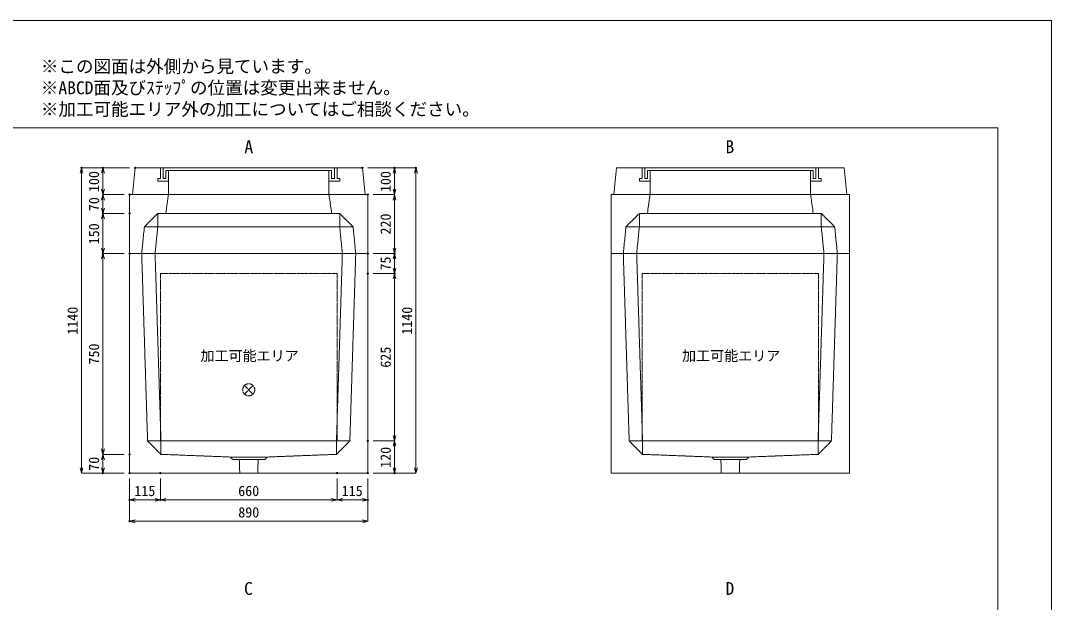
# Model space of a CAD drawing. Units: millimetres, scale not verified. Extents: x -2970 to 2970, y -2100 to 2100.
# Drawn here: x -883 to 2970, y -73 to 2100 of the extents above; entities that cross this region are included whole.
import ezdxf
from ezdxf.enums import TextEntityAlignment as Align

# ---------------------------------------------------------------- set-up
doc = ezdxf.new("R2010")
doc.units = ezdxf.units.MM
doc.header["$LTSCALE"] = 10
doc.header["$PDMODE"] = 32
doc.header["$PDSIZE"] = 5
doc.linetypes.add('LONG_DASHED1', pattern=[7, 6, -1])
doc.linetypes.add('LONG_DOUBLE_CHAIN', pattern=[21.8, 18, -1, 0.6, -0.6, 0.6, -1])
for name, color, linetype, lineweight in [('0-0_D-TTL', 7, 'Continuous', 9), ('0-1_Defpoints', 7, 'Continuous', 9), ('0-3_D-TTL-TXT', 7, 'Continuous', 9), ('0-4_D-STR-TXT', 7, 'Continuous', 9), ('0-5_D-STR-DIM', 3, 'Continuous', 9), ('0-6_0', 7, 'Continuous', 9), ('0-7_D-STR', 7, 'LONG_DASHED1', 9), ('0-8_D-STR-STR4', 134, 'LONG_DASHED1', 9), ('0-A_D-STR-STR5', 1, 'LONG_DOUBLE_CHAIN', 9)]:
    doc.layers.add(name, color=color, linetype=linetype, lineweight=lineweight)
doc.styles.add('ＭＳ ゴシック', font='')
doc.styles.get('ＭＳ ゴシック').set_extended_font_data('MS Gothic')

# ---------------------------------------------------------------- blocks, each defined once
blk = doc.blocks.new('A$C4DE05FD1')
at = {"layer": '0-0_D-TTL', "color": 134}
for p, q in [((2000, 38000), (57400, 38000)), ((57400, 38000), (57400, 2000))]:
    blk.add_line(p, q, dxfattribs=at)
at = {"layer": '0-1_Defpoints', "color": 134}
for p, q in [((0, 42000), (59400, 42000)), ((59400, 42000), (59400, 0))]:
    blk.add_line(p, q, dxfattribs=at)
at = {"layer": '0-3_D-TTL-TXT', "style": 'ＭＳ ゴシック'}
for s, p in [('※この図面は外側から見ています。', (21630.5, 39907.8)), ('※ABCD面及びｽﾃｯﾌﾟの位置は変更出来ません。', (21630.5, 39107.8)), ('※加工可能エリア外の加工についてはご相談ください。', (21630.5, 38307.8))]:
    blk.add_text(s, height=481.1, dxfattribs=at).set_placement(p, align=Align.BOTTOM_LEFT)
blk = doc.blocks.new('_Open30')
at = {"layer": '0-6_0'}
blk.add_line((0, 0), (-10, 0), dxfattribs=at)
blk.add_lwpolyline([(-10, 2.679), (0, 0), (-10, -2.679)], dxfattribs=at)
blk = doc.blocks.new('A$C31CA379A')
at = {"layer": '0-4_D-STR-TXT', "style": 'ＭＳ ゴシック'}
for s, p in [('A', (-162.9, -1095.3)), ('B', (17819.3, -1095.3)), ('C', (-175.7, -17595.3)), ('D', (17819.3, -17595.3))]:
    blk.add_text(s, height=481.1, dxfattribs=at).set_placement(p, align=Align.BOTTOM_LEFT)
blk = doc.blocks.new('A$C019679C0')
at = {"layer": '0-7_D-STR', "linetype": 'Continuous'}
for p, q in [((-4350, 0), (-4250, 1000)), ((4250, 1000), (-4250, 1000)), ((4350, 0), (4250, 1000)), ((-4350, 0), (4350, 0))]:
    blk.add_line(p, q, dxfattribs=at)
at = {"layer": '0-7_D-STR'}
for p, q in [((-3000, 0), (-3000, 900)), ((3000, 900), (3000, 0))]:
    blk.add_line(p, q, dxfattribs=at)
at = {"layer": '0-8_D-STR-STR4'}
for points in [[(-3300, 1000), (-3300, 600), (-3400, 600), (-3400, 500), (-3000, 500)], [(-3000, 900), (-3100, 900), (-3100, 600), (-3200, 600), (-3200, 1000)], [(-3000, 900), (3000, 900), (3100, 900)], [(3300, 1000), (3300, 600), (3400, 600), (3400, 500), (3000, 500)], [(3100, 900), (3100, 600), (3200, 600), (3200, 1000)]]:
    blk.add_lwpolyline(points, dxfattribs=at)
blk = doc.blocks.new('A$C4CEA1ECE')
at = {"layer": '0-7_D-STR'}
for p, q in [((-3000, 2200), (-3100, 1500)), ((3000, 2200), (3100, 1500)), ((-3900, 1000), (-3400, 1500)), ((-3400, 1500), (3400, 1500)), ((-3400, 1000), (-3400, 1500)), ((3900, 1000), (3400, 1500)), ((3400, 1000), (3400, 1500)), ((-3900, 1000), (-4000, 0)), ((-3900, 1000), (3900, 1000)), ((-3400, 1000), (-3500, 0)), ((3400, 1000), (3500, 0)), ((3900, 1000), (4000, 0))]:
    blk.add_line(p, q, dxfattribs=at)
at = {"layer": '0-7_D-STR', "linetype": 'Continuous'}
for p, q in [((4450, 0), (4450, 2200)), ((-4450, 0), (4450, 0))]:
    blk.add_line(p, q, dxfattribs=at)
blk.add_lwpolyline([(-4450, 0), (-4450, 2200), (4450, 2200)], dxfattribs=at)
blk = doc.blocks.new('A$C37CF2544')
at = {"layer": '0-7_D-STR', "linetype": 'Continuous'}
for p, q in [((-4450, 0), (4450, 0)), ((-4450, -8200), (-4450, 0)), ((4450, -8200), (4450, 0)), ((-4450, -8200), (4450, -8200))]:
    blk.add_line(p, q, dxfattribs=at)
at = {"layer": '0-7_D-STR'}
for p, q in [((-4000, 0), (-3780, -7000)), ((-3500, 0), (-3280, -7000)), ((3500, 0), (3280, -7000)), ((-3280, -7500), (-3780, -7000)), ((-3280, -7500), (-3280, -7000)), ((3280, -7500), (3780, -7000)), ((3280, -7500), (3280, -7000)), ((-3280, -7500), (-700, -7600)), ((-600, -7690), (-700, -7600)), ((700, -7600), (-700, -7600)), ((600, -7690), (-600, -7690)), ((-336.2, -8200), (-352.5, -7690)), ((336.2, -8200), (352.5, -7690)), ((600, -7690), (700, -7600)), ((3280, -7500), (700, -7600))]:
    blk.add_line(p, q, dxfattribs=at)
blk.add_lwpolyline([(4000, 0), (3780, -7000), (-3780, -7000)], dxfattribs=at)
at = {"layer": '0-A_D-STR-STR5'}
for p, q in [((3300, -750), (3300, -7000)), ((3300, -7000), (-3300, -7000))]:
    blk.add_line(p, q, dxfattribs=at)
blk.add_lwpolyline([(3300, -750), (-3300, -750), (-3300, -7000)], dxfattribs=at)
blk = doc.blocks.new('A$C1C640AAB')
at = {"layer": '0-A_D-STR-STR5'}
for p, q in [((-159.1, -159.1), (159.1, 159.1)), ((-159.1, 159.1), (159.1, -159.1))]:
    blk.add_line(p, q, dxfattribs=at)
blk.add_circle((0, 0), 225, dxfattribs=at)
blk = doc.blocks.new('A$Cd2064d23')
at = {"layer": '0-7_D-STR'}
blk.add_blockref('A$C37CF2544', (0, 0), dxfattribs=at)
at = {"layer": '0-A_D-STR-STR5'}
blk.add_blockref('A$C1C640AAB', (0, -5090), dxfattribs=at)

msp = doc.modelspace()

# ---------------------------------------------------------------- linework, layer by layer
at = {"layer": '0-1_Defpoints'}
for p in [(-655, 1550), (-575, 1550), (-455, 1550), (395, 1550), (515, 1550), (595, 1550), (-475, 1450), (415, 1450), (-575, 1380), (-475, 1380), (-475, 1380), (-575, 1230), (-575, 1230), (-475, 1230), (-475, 1230), (415, 1230), (515, 1230), (415, 1155), (515, 1155), (415, 530), (415, 530), (-475, 480), (-575, 410), (-475, 410), (-475, 410), (-360, 410), (300, 410), (415, 410), (415, 410), (515, 410), (-475, 310), (-360, 310), (415, 310), (-475, 230)]:
    msp.add_point(p, dxfattribs=at)
at = {"layer": '0-5_D-STR-DIM'}
for p, q in [((-475, 1550), (-655, 1550)), ((-475, 1550), (-575, 1550)), ((415, 1550), (515, 1550)), ((415, 1550), (595, 1550)), ((-655, 430), (-655, 1530)), ((-575, 1470), (-575, 1530)), ((515, 1470), (515, 1530)), ((595, 430), (595, 1530)), ((-495, 1450), (-575, 1450)), ((-495, 1450), (-575, 1450)), ((-575, 1430), (-575, 1400)), ((435, 1450), (515, 1450)), ((435, 1450), (515, 1450)), ((515, 1430), (515, 1250)), ((-495, 1380), (-575, 1380)), ((-495, 1380), (-575, 1380)), ((-575, 1360), (-575, 1250)), ((-495, 1230), (-575, 1230)), ((-495, 1230), (-575, 1230)), ((-575, 500), (-575, 1210)), ((435, 1230), (515, 1230)), ((435, 1230), (515, 1230)), ((515, 1175), (515, 1210)), ((435, 1155), (515, 1155)), ((435, 1155), (515, 1155)), ((515, 550), (515, 1135)), ((435, 530), (515, 530)), ((435, 530), (515, 530)), ((515, 510), (515, 430)), ((-495, 480), (-575, 480)), ((-495, 480), (-575, 480)), ((-575, 460), (-575, 430)), ((-495, 410), (-655, 410)), ((-495, 410), (-575, 410)), ((-475, 390), (-475, 230)), ((-475, 390), (-475, 310)), ((-360, 390), (-360, 310)), ((-360, 390), (-360, 310)), ((300, 390), (300, 310)), ((300, 390), (300, 310)), ((415, 390), (415, 310)), ((415, 390), (415, 230)), ((435, 410), (515, 410)), ((435, 410), (595, 410)), ((-380, 310), (-455, 310)), ((280, 310), (-340, 310)), ((320, 310), (395, 310)), ((395, 230), (-455, 230))]:
    msp.add_line(p, q, dxfattribs=at)

# ---------------------------------------------------------------- block references
at = {"layer": '0-0_D-TTL', "xscale": 0.1, "yscale": 0.1}
msp.add_blockref('A$C4DE05FD1', (-2970, -2100), dxfattribs=at)
at = {"layer": '0-4_D-STR-TXT', "xscale": 0.1, "yscale": 0.1}
msp.add_blockref('A$C31CA379A', (-30, 1700), dxfattribs=at)
at = {"layer": '0-5_D-STR-DIM', "xscale": 2, "yscale": 2}
for p, rotation in [((-655, 1550), 90), ((-575, 1550), 90), ((515, 1550), 90), ((595, 1550), 90), ((-575, 1450), 270), ((515, 1450), 270), ((-575, 1450), 90), ((515, 1450), 90), ((-575, 1380), 270), ((-575, 1380), 90), ((-575, 1230), 270), ((515, 1230), 270), ((-575, 1230), 90), ((515, 1230), 90), ((515, 1155), 270), ((515, 1155), 90), ((515, 530), 270), ((515, 530), 90), ((-575, 480), 270), ((-575, 480), 90), ((-655, 410), 270), ((-575, 410), 270), ((515, 410), 270), ((595, 410), 270), ((-475, 310), 180), ((-360, 310), 180), ((300, 310), 180), ((-475, 230), 180)]:
    msp.add_blockref('_Open30', p, dxfattribs=dict(at, rotation=rotation))
for p in [(-360, 310), (300, 310), (415, 310), (415, 230)]:
    msp.add_blockref('_Open30', p, dxfattribs=at)
at = {"layer": '0-7_D-STR', "xscale": 0.1, "yscale": 0.1}
for name, p in [('A$C019679C0', (-30, 1450)), ('A$C019679C0', (1770, 1450)), ('A$C4CEA1ECE', (-30, 1230)), ('A$C4CEA1ECE', (1770, 1230)), ('A$Cd2064d23', (-30, 1230)), ('A$C37CF2544', (1770, 1230))]:
    msp.add_blockref(name, p, dxfattribs=at)

# ---------------------------------------------------------------- texts
at = {"layer": '0-5_D-STR-DIM', "style": 'ＭＳ ゴシック'}
for s, p in [('100', (-577.6, 1459.48)), ('100', (512.4, 1459.48)), ('70', (-577.6, 1388.4)), ('220', (512.4, 1300.8)), ('150', (-577.6, 1264.48)), ('75', (512.4, 1166.42)), ('1140', (-657.6, 926.48)), ('1140', (592.4, 926.48)), ('750', (-577.6, 815.4)), ('625', (512.4, 803.62)), ('120', (512.4, 429.48)), ('70', (-577.6, 418.4))]:
    msp.add_text(s, height=38.49, rotation=90, dxfattribs=at).set_placement(p, align=Align.BOTTOM_LEFT)
for s, p in [('115', (-457.5, 312.6)), ('660', (-69.4, 312.6)), ('115', (317.5, 312.6)), ('890', (-69.1, 232.6))]:
    msp.add_text(s, height=38.49, dxfattribs=at).set_placement(p, align=Align.BOTTOM_LEFT)
at = {"layer": '0-A_D-STR-STR5', "style": 'ＭＳ ゴシック'}
for p in [(-210.48, 817.3), (1589.52, 817.3)]:
    msp.add_text('加工可能エリア', height=38.49, dxfattribs=at).set_placement(p, align=Align.BOTTOM_LEFT)

doc.saveas('drawing.dxf')
